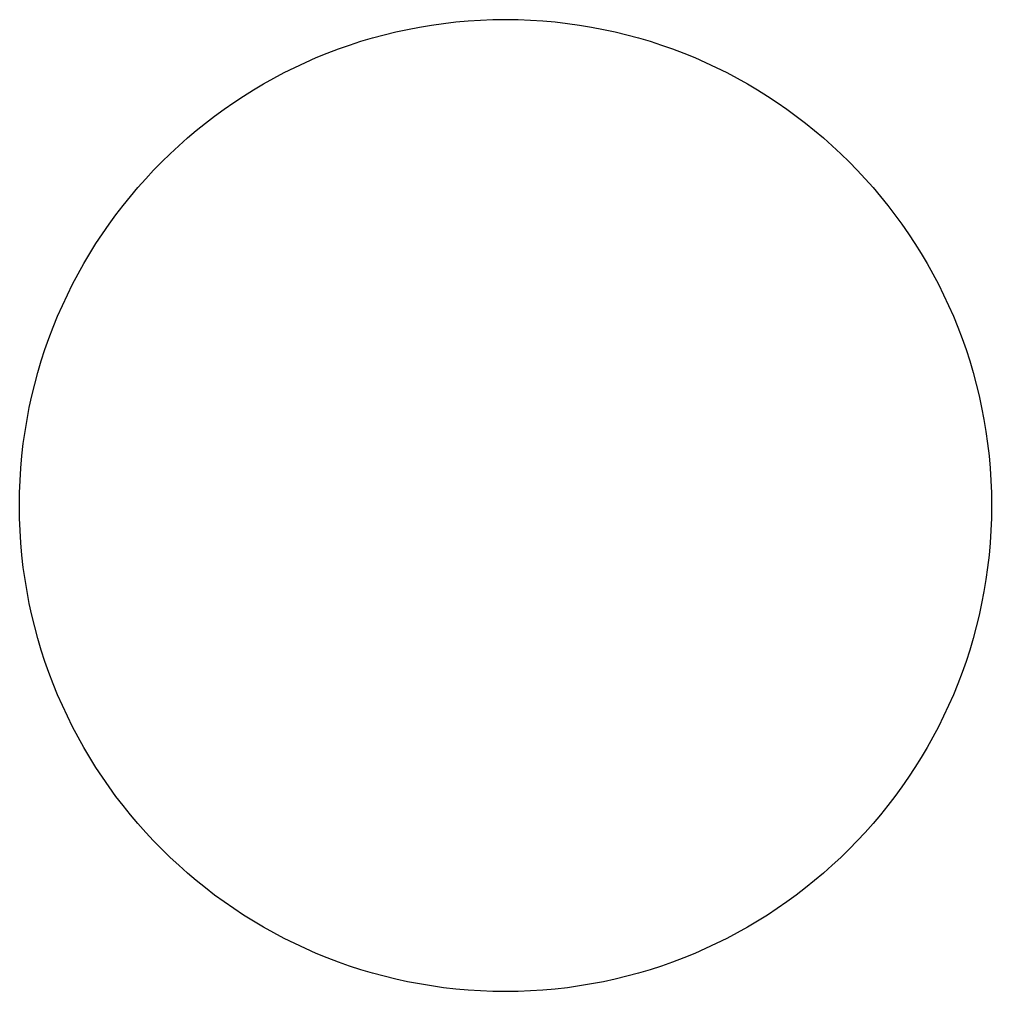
# Model space of a CAD drawing. Extents: x 288.1 to 302.1, y 431.3 to 445.3.
import ezdxf

# ---------------------------------------------------------------- set-up
doc = ezdxf.new("R2010")
doc.units = 0
doc.layers.get('0').update_dxf_attribs({"linetype": 'CONTINUOUS'})

msp = doc.modelspace()

# ---------------------------------------------------------------- linework, layer by layer
at = {"color": 5}
msp.add_circle((295.121, 438.255), 7, dxfattribs=at)

doc.saveas('drawing.dxf')
